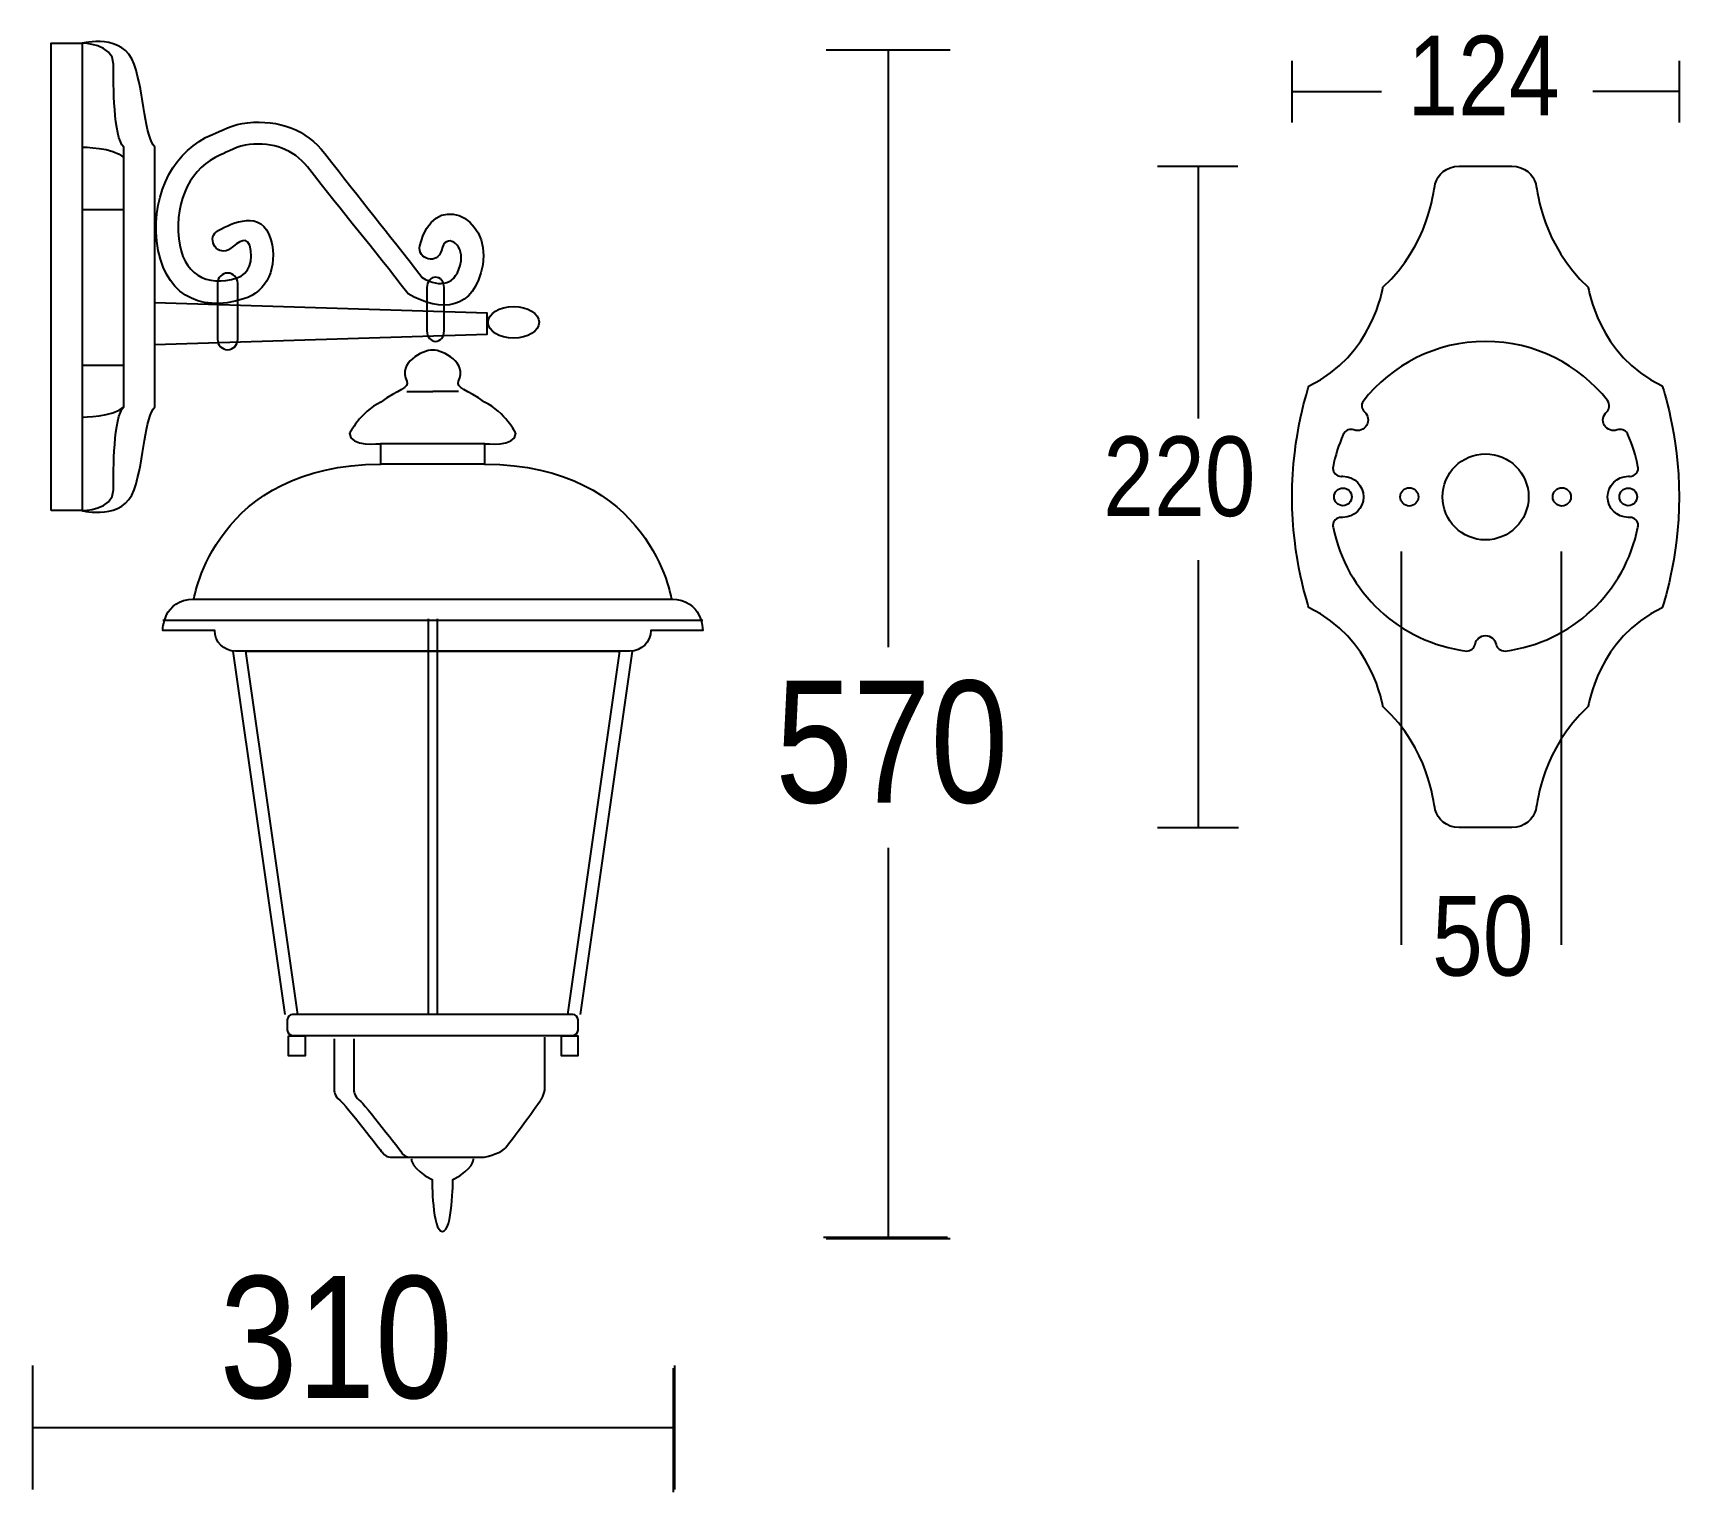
# Model space of a CAD drawing. Extents: x 0 to 174, y 0 to 154.
import ezdxf

# ---------------------------------------------------------------- set-up
doc = ezdxf.new("R2010")
doc.units = 0
doc.layers.add('LIVELLO_1', color=160, linetype='Continuous')
doc.styles.add('STD', font='txt')

# ---------------------------------------------------------------- blocks, each defined once
blk = doc.blocks.new('AI9-BLK1')
at = {"layer": 'LIVELLO_1', "color": 7}
for p, q in [((-3.1, 74.87), (9.99, 74.87)), ((3.45, 74.87), (3.44, 11.69)), ((46.14, 67.19), (46.14, 73.71)), ((87.07, 73.71), (87.07, 67.19)), ((46.14, 70.45), (55.6, 70.45)), ((87.07, 70.45), (77.94, 70.45)), ((31.92, 62.55), (40.41, 62.55)), ((36.2, 62.55), (36.2, 35.86)), ((-81.77, 57.98), (-77.38, 57.98)), ((-81.77, 41.51), (-77.38, 41.51)), ((-47.46, 38.72), (-44.72, 38.72)), ((-41.98, 38.72), (-44.72, 38.72)), ((57.73, -19.76), (57.73, 21.82)), ((74.62, -19.76), (74.62, 21.82)), ((36.2, 20.88), (36.2, -7.37)), ((-69.97, 16.76), (-19.47, 16.76)), ((-73.26, 14.57), (-16.17, 14.57)), ((-45.2, 14.7), (-45.2, -27.15)), ((-44.23, 14.7), (-44.23, -27.15)), ((-60.31, -27.15), (-65.8, 11.27)), ((-23.64, 11.27), (-29.13, -27.15)), ((31.92, -7.37), (40.48, -7.37)), ((3.45, -9.53), (3.44, -50.84)), ((-3.39, -50.67), (9.71, -50.67)), ((-3.1, -50.82), (9.99, -50.82)), ((-86.99, -77.35), (-86.99, -64.26)), ((-19.11, -77.35), (-19.11, -64.26)), ((-19.26, -77.64), (-19.26, -64.55)), ((-86.99, -70.81), (-62.35, -70.81)), ((-77.25, -70.81), (-19.09, -70.81))]:
    blk.add_line(p, q, dxfattribs=at)
for points in [[(-85.06, 26.14), (-85.06, 75.55), (-81.77, 75.55), (-81.77, 26.14)], [(-50.21, 33.23), (-39.23, 33.23), (-39.23, 31.04), (-50.21, 31.04)], [(-59.95, -29.39), (-58.21, -29.39), (-58.21, -31.52), (-59.95, -31.52)], [(-31.1, -29.39), (-29.36, -29.39), (-29.36, -31.52), (-31.1, -31.52)]]:
    blk.add_lwpolyline(points, close=True, dxfattribs=at)
for points in [[(-74.09, 43.71), (-38.96, 44.81), (-38.96, 47), (-74.09, 48.1)], [(-58.99, -27.15), (-64.48, 11.27), (-24.96, 11.27), (-30.45, -27.15)]]:
    blk.add_lwpolyline(points, dxfattribs=at)
for centre, radius in [((66.6, 27.59), 4.55), ((51.52, 27.59), 0.932), ((58.54, 27.59), 0.967), ((74.67, 27.59), 0.966), ((81.69, 27.59), 0.932)]:
    blk.add_circle(centre, radius, dxfattribs=at)
blk.add_ellipse((-36.17, 46.05), major_axis=(-2.7, 0), ratio=0.618343, dxfattribs=at)
for points, knots in [([(-81.77, 26.14), (-81.77, 26.14), (-77.38, 25.04), (-76.28, 28.34), (-75.19, 31.63), (-75.19, 36.02), (-74.09, 37.12), (-74.09, 37.12), (-74.09, 52.49), (-74.09, 52.49), (-74.09, 52.49), (-74.09, 64.57), (-74.09, 64.57), (-75.19, 65.67), (-75.19, 70.06), (-76.28, 73.35), (-77.38, 76.65), (-81.77, 75.55), (-81.77, 75.55)], [0, 0, 0, 0, 1, 1, 1, 2, 2, 2, 3, 3, 3, 4, 4, 4, 5, 5, 5, 6, 6, 6, 6]), ([(-81.77, 26.14), (-81.77, 26.14), (-78.48, 26.14), (-78.48, 28.34), (-78.48, 30.53), (-78.48, 36.02), (-77.38, 37.12), (-77.38, 37.12), (-77.38, 49.2), (-77.38, 49.2), (-77.38, 49.2), (-77.38, 64.57), (-77.38, 64.57), (-78.48, 65.67), (-78.48, 71.16), (-78.48, 73.35), (-78.48, 75.55), (-81.77, 75.55), (-81.77, 75.55)], [0, 0, 0, 0, 1, 1, 1, 2, 2, 2, 3, 3, 3, 4, 4, 4, 5, 5, 5, 6, 6, 6, 6]), ([(-43.8, 53.64), (-43.36, 55.66), (-41.44, 54.31), (-41.72, 52.54), (-42.2, 49.87), (-43.92, 49.68), (-45.83, 50.78), (-49.71, 55.81), (-52.15, 58.76), (-56.12, 63.9), (-58.12, 66.45), (-60.98, 67.48), (-64.3, 67.15), (-65.78, 67.04), (-67.18, 66.23), (-68.02, 65.91), (-71.93, 64.28), (-74.43, 59.96), (-73.88, 54.64), (-73.3, 49.08), (-69.48, 47.01), (-64.73, 48.52), (-62.21, 49.28), (-61.07, 51.88), (-61.83, 54.78), (-62.8, 58.13), (-65.94, 56.5), (-67.34, 55.8), (-68.72, 55.11), (-67.68, 53.03), (-66.3, 53.72), (-65.73, 54), (-64.47, 55.49), (-64.07, 54.16), (-63.67, 52.62), (-64.07, 51.14), (-65.42, 50.74), (-68.61, 49.73), (-71.18, 51.14), (-71.57, 54.88), (-71.99, 59.05), (-70.21, 62.47), (-67.17, 63.75), (-66.47, 64.02), (-65.33, 64.75), (-64.1, 64.84), (-61.62, 65.08), (-59.45, 64.37), (-57.96, 62.47), (-53.99, 57.34), (-51.2, 54.09), (-47.33, 49.06), (-43.82, 47.06), (-40.31, 47.26), (-39.43, 52.14), (-38.56, 57.36), (-44.76, 60.09), (-46.07, 54.14), (-46.4, 52.63), (-44.13, 52.13), (-43.8, 53.64)], [0, 0, 0, 0, 1, 1, 1, 2, 2, 2, 3, 3, 3, 4, 4, 4, 5, 5, 5, 6, 6, 6, 7, 7, 7, 8, 8, 8, 9, 9, 9, 10, 10, 10, 11, 11, 11, 12, 12, 12, 13, 13, 13, 14, 14, 14, 15, 15, 15, 16, 16, 16, 17, 17, 17, 18, 18, 18, 19, 19, 19, 20, 20, 20, 20]), ([(87.07, 27.59), (87.07, 34.17), (85.27, 39.34), (85.27, 39.34), (78.51, 42.51), (77.45, 49.76), (77.45, 49.76), (72.57, 54.32), (72.16, 59.7), (71.91, 60.68), (71.67, 61.66), (70.77, 62.55), (69.39, 62.55), (69.39, 62.55), (63.82, 62.55), (63.82, 62.55), (62.43, 62.55), (61.54, 61.66), (61.29, 60.68), (61.05, 59.7), (60.64, 54.32), (55.75, 49.76), (55.75, 49.76), (54.7, 42.51), (47.94, 39.34), (47.94, 39.34), (46.14, 34.17), (46.14, 27.59), (46.14, 21.01), (47.94, 15.85), (47.94, 15.85), (54.7, 12.67), (55.75, 5.42), (55.75, 5.42), (60.64, 0.86), (61.05, -4.52), (61.29, -5.49), (61.54, -6.47), (62.43, -7.37), (63.82, -7.37), (63.82, -7.37), (69.39, -7.37), (69.39, -7.37), (70.77, -7.37), (71.67, -6.47), (71.91, -5.49), (72.16, -4.52), (72.57, 0.86), (77.45, 5.42), (77.45, 5.42), (78.51, 12.67), (85.27, 15.85), (85.27, 15.85), (87.07, 21.01), (87.07, 27.59)], [0, 0, 0, 0, 1, 1, 1, 2, 2, 2, 3, 3, 3, 4, 4, 4, 5, 5, 5, 6, 6, 6, 7, 7, 7, 8, 8, 8, 9, 9, 9, 10, 10, 10, 11, 11, 11, 12, 12, 12, 13, 13, 13, 14, 14, 14, 15, 15, 15, 16, 16, 16, 17, 17, 17, 18, 18, 18, 18]), ([(-66.4, 51.26), (-66.4, 51.26), (-66.4, 51.26), (-66.4, 51.26), (-65.81, 51.26), (-65.34, 50.77), (-65.34, 50.17), (-65.34, 50.17), (-65.34, 44.25), (-65.34, 44.25), (-65.34, 43.64), (-65.81, 43.15), (-66.4, 43.15), (-66.99, 43.15), (-67.47, 43.64), (-67.47, 44.25), (-67.47, 44.25), (-67.47, 50.17), (-67.47, 50.17), (-67.47, 50.77), (-66.99, 51.26), (-66.4, 51.26)], [0, 0, 0, 0, 1, 1, 1, 2, 2, 2, 3, 3, 3, 4, 4, 4, 5, 5, 5, 6, 6, 6, 7, 7, 7, 7]), ([(-66.4, 51.26), (-66.4, 51.26), (-66.4, 51.26), (-66.4, 51.26), (-65.81, 51.26), (-65.34, 50.77), (-65.34, 50.17), (-65.34, 50.17), (-65.34, 44.25), (-65.34, 44.25), (-65.34, 43.64), (-65.81, 43.15), (-66.4, 43.15), (-66.99, 43.15), (-67.47, 43.64), (-67.47, 44.25), (-67.47, 44.25), (-67.47, 50.17), (-67.47, 50.17), (-67.47, 50.77), (-66.99, 51.26), (-66.4, 51.26)], [0, 0, 0, 0, 1, 1, 1, 2, 2, 2, 3, 3, 3, 4, 4, 4, 5, 5, 5, 6, 6, 6, 7, 7, 7, 7]), ([(-44.42, 50.82), (-44.42, 50.82), (-44.42, 50.82), (-44.42, 50.82), (-43.91, 50.82), (-43.51, 50.33), (-43.51, 49.72), (-43.51, 49.72), (-43.51, 45.13), (-43.51, 45.13), (-43.51, 44.52), (-43.91, 44.03), (-44.42, 44.03), (-44.92, 44.03), (-45.33, 44.52), (-45.33, 45.13), (-45.33, 45.13), (-45.33, 49.72), (-45.33, 49.72), (-45.33, 50.33), (-44.92, 50.82), (-44.42, 50.82)], [0, 0, 0, 0, 1, 1, 1, 2, 2, 2, 3, 3, 3, 4, 4, 4, 5, 5, 5, 6, 6, 6, 7, 7, 7, 7]), ([(-44.42, 50.82), (-44.42, 50.82), (-44.42, 50.82), (-44.42, 50.82), (-43.91, 50.82), (-43.51, 50.33), (-43.51, 49.72), (-43.51, 49.72), (-43.51, 45.13), (-43.51, 45.13), (-43.51, 44.52), (-43.91, 44.03), (-44.42, 44.03), (-44.92, 44.03), (-45.33, 44.52), (-45.33, 45.13), (-45.33, 45.13), (-45.33, 49.72), (-45.33, 49.72), (-45.33, 50.33), (-44.92, 50.82), (-44.42, 50.82)], [0, 0, 0, 0, 1, 1, 1, 2, 2, 2, 3, 3, 3, 4, 4, 4, 5, 5, 5, 6, 6, 6, 7, 7, 7, 7]), ([(66.6, 12.92), (66.04, 12.92), (65.58, 12.51), (65.5, 11.98), (65.4, 11.58), (65.04, 11.29), (64.62, 11.29), (57.49, 12.19), (51.85, 17.52), (50.49, 24.39), (50.47, 24.45), (50.47, 24.51), (50.47, 24.57), (50.47, 25.04), (50.85, 25.42), (51.32, 25.42), (51.32, 25.42), (51.52, 25.42), (51.52, 25.42), (52.72, 25.42), (53.69, 26.39), (53.69, 27.59), (53.69, 28.79), (52.72, 29.77), (51.52, 29.77), (51.45, 29.77), (51.39, 29.76), (51.32, 29.76), (50.85, 29.76), (50.47, 30.14), (50.47, 30.62), (50.47, 30.67), (50.47, 30.73), (50.48, 30.78), (50.72, 31.96), (51.08, 33.09), (51.55, 34.17), (51.55, 34.17), (51.61, 34.29), (51.61, 34.29), (51.83, 34.66), (52.29, 34.81), (52.68, 34.67), (53.19, 34.49), (53.75, 34.68), (54.03, 35.15), (54.32, 35.63), (54.2, 36.24), (53.79, 36.58), (53.5, 36.87), (53.43, 37.33), (53.65, 37.69), (56.72, 41.58), (61.38, 44.02), (66.6, 44.02), (71.83, 44.02), (76.49, 41.58), (79.5, 37.77), (79.77, 37.33), (79.71, 36.87), (79.42, 36.58), (79, 36.24), (78.89, 35.63), (79.18, 35.15), (79.46, 34.68), (80.02, 34.49), (80.51, 34.67), (80.92, 34.81), (81.38, 34.66), (81.6, 34.29), (81.6, 34.29), (81.66, 34.17), (81.66, 34.17), (82.13, 33.09), (82.49, 31.96), (82.72, 30.78), (82.73, 30.73), (82.74, 30.67), (82.74, 30.62), (82.74, 30.14), (82.36, 29.76), (81.88, 29.76), (81.82, 29.76), (81.76, 29.77), (81.69, 29.77), (80.49, 29.77), (79.51, 28.79), (79.51, 27.59), (79.51, 26.39), (80.49, 25.42), (81.69, 25.42), (81.69, 25.42), (81.88, 25.42), (81.88, 25.42), (82.36, 25.42), (82.74, 25.04), (82.74, 24.57), (82.74, 24.51), (82.73, 24.45), (82.72, 24.39), (81.36, 17.52), (75.72, 12.19), (68.69, 11.29), (68.17, 11.29), (67.81, 11.58), (67.71, 11.98), (67.63, 12.51), (67.16, 12.92), (66.6, 12.92)], [0, 0, 0, 0, 1, 1, 1, 2, 2, 2, 3, 3, 3, 4, 4, 4, 5, 5, 5, 6, 6, 6, 7, 7, 7, 8, 8, 8, 9, 9, 9, 10, 10, 10, 11, 11, 11, 12, 12, 12, 13, 13, 13, 14, 14, 14, 15, 15, 15, 16, 16, 16, 17, 17, 17, 18, 18, 18, 19, 19, 19, 20, 20, 20, 21, 21, 21, 22, 22, 22, 23, 23, 23, 24, 24, 24, 25, 25, 25, 26, 26, 26, 27, 27, 27, 28, 28, 28, 29, 29, 29, 30, 30, 30, 31, 31, 31, 32, 32, 32, 33, 33, 33, 34, 34, 34, 35, 35, 35, 36, 36, 36, 36]), ([(-39.23, 33.23), (-39.23, 33.23), (-35.94, 32.77), (-35.94, 34.33), (-35.94, 34.33), (-37.04, 36.52), (-39.23, 37.62), (-41.05, 38.93), (-42.33, 39.11), (-41.98, 39.82), (-40.99, 41.78), (-43.62, 43.11), (-44.72, 43.11), (-45.82, 43.11), (-48.44, 41.78), (-47.46, 39.82), (-47.11, 39.11), (-48.39, 38.93), (-50.21, 37.62), (-52.4, 36.52), (-53.5, 34.33), (-53.5, 34.33), (-53.5, 32.77), (-50.21, 33.23), (-50.21, 33.23)], [0, 0, 0, 0, 1, 1, 1, 2, 2, 2, 3, 3, 3, 4, 4, 4, 5, 5, 5, 6, 6, 6, 7, 7, 7, 8, 8, 8, 8]), ([(-39.23, 31.04), (-21.66, 31.04), (-19.47, 16.76), (-19.47, 16.76), (-16.17, 16.76), (-16.17, 13.47), (-16.17, 13.47), (-16.17, 13.47), (-21.66, 13.47), (-21.66, 13.47), (-21.66, 12.26), (-22.64, 11.27), (-23.86, 11.27), (-23.86, 11.27), (-65.58, 11.27), (-65.58, 11.27), (-66.79, 11.27), (-67.77, 12.26), (-67.77, 13.47), (-67.77, 13.47), (-73.26, 13.47), (-73.26, 13.47), (-73.26, 13.47), (-73.26, 16.76), (-69.97, 16.76), (-69.97, 16.76), (-67.77, 31.04), (-50.21, 31.04)], [0, 0, 0, 0, 1, 1, 1, 2, 2, 2, 3, 3, 3, 4, 4, 4, 5, 5, 5, 6, 6, 6, 7, 7, 7, 8, 8, 8, 9, 9, 9, 9]), ([(-59.54, -27.15), (-59.54, -27.15), (-29.9, -27.15), (-29.9, -27.15), (-29.59, -27.15), (-29.35, -27.4), (-29.35, -27.7), (-29.35, -27.7), (-29.35, -28.8), (-29.35, -28.8), (-29.35, -29.1), (-29.59, -29.35), (-29.9, -29.35), (-29.9, -29.35), (-59.54, -29.35), (-59.54, -29.35), (-59.84, -29.35), (-60.09, -29.1), (-60.09, -28.8), (-60.09, -28.8), (-60.09, -27.7), (-60.09, -27.7), (-60.09, -27.4), (-59.84, -27.15), (-59.54, -27.15)], [0, 0, 0, 0, 1, 1, 1, 2, 2, 2, 3, 3, 3, 4, 4, 4, 5, 5, 5, 6, 6, 6, 7, 7, 7, 8, 8, 8, 8]), ([(-55.13, -29.7), (-55.13, -29.7), (-55.13, -35.16), (-55.13, -35.16), (-55.13, -35.16), (-55.13, -35.75), (-54.55, -36.19), (-53.96, -36.63), (-50.12, -41.65), (-50.12, -41.65), (-50.12, -41.65), (-49.68, -42.24), (-49.23, -42.24), (-49.23, -42.24), (-39.35, -42.24), (-39.35, -42.24), (-39.35, -42.24), (-37.73, -41.94), (-37.14, -41.35), (-36.55, -40.77), (-33.3, -36.19), (-33.3, -36.19), (-33.3, -36.19), (-32.86, -35.6), (-32.86, -34.86), (-32.86, -34.86), (-32.86, -29.55), (-32.86, -29.55)], [0, 0, 0, 0, 1, 1, 1, 2, 2, 2, 3, 3, 3, 4, 4, 4, 5, 5, 5, 6, 6, 6, 7, 7, 7, 8, 8, 8, 9, 9, 9, 9]), ([(-53.07, -29.7), (-53.07, -29.7), (-53.07, -35.16), (-53.07, -35.16), (-53.07, -35.16), (-53.07, -35.75), (-52.48, -36.19), (-51.89, -36.63), (-48.06, -41.65), (-48.06, -41.65), (-48.06, -41.65), (-47.76, -42.24), (-47.17, -42.24), (-47.17, -42.24), (-39.35, -42.24), (-39.35, -42.24), (-39.35, -42.24), (-37.73, -41.94), (-37.14, -41.35), (-36.55, -40.77), (-33.3, -36.19), (-33.3, -36.19), (-33.3, -36.19), (-32.86, -35.6), (-32.86, -34.86), (-32.86, -34.86), (-32.86, -29.55), (-32.86, -29.55)], [0, 0, 0, 0, 1, 1, 1, 2, 2, 2, 3, 3, 3, 4, 4, 4, 5, 5, 5, 6, 6, 6, 7, 7, 7, 8, 8, 8, 9, 9, 9, 9]), ([(-46.98, -42.41), (-46.98, -42.41), (-46.98, -43.5), (-44.79, -44.6), (-44.79, -44.6), (-44.79, -50.09), (-43.69, -50.09), (-42.59, -50.09), (-42.59, -44.6), (-42.59, -44.6), (-40.39, -43.5), (-40.39, -42.41), (-40.39, -42.41)], [0, 0, 0, 0, 1, 1, 1, 2, 2, 2, 3, 3, 3, 4, 4, 4, 4])]:
    blk.add_open_spline(points, degree=3, knots=knots, dxfattribs=at)
for points in [[(-81.77, 64.57), (-81.77, 64.57), (-78.48, 64.57), (-77.38, 63.47)], [(-81.77, 36.02), (-81.77, 36.02), (-78.48, 36.02), (-77.38, 37.12)]]:
    blk.add_open_spline(points, degree=3, dxfattribs=at)
at = {"layer": 'LIVELLO_1', "color": 7, "attachment_point": 1, "style": 'STD'}
for s, insert, char_height in [('\\fArial Narrow|b0|i0;\\H8.4233;\\C7;124', (58.34, 76.35), 8.4233), ('\\fArial Narrow|b0|i0;\\H8.4233;\\C7;220', (26.18, 33.98), 8.4233), ('\\fArial Narrow|b0|i0;\\H12.8915;\\C7;570', (-8.5, 8.15), 12.8915), ('\\fArial Narrow|b0|i0;\\H8.4233;\\C7;50', (60.95, -14.61), 8.4233), ('\\fArial Narrow|b0|i0;\\H12.8915;\\C7;310', (-67.24, -54.8), 12.8915)]:
    blk.add_mtext(s, dxfattribs=dict(at, insert=insert, char_height=char_height))

msp = doc.modelspace()

# ---------------------------------------------------------------- block references
at = {"layer": 'LIVELLO_1', "color": 7}
msp.add_blockref('AI9-BLK1', (87.332137, 77.639361), dxfattribs=at)

doc.saveas('drawing.dxf')
